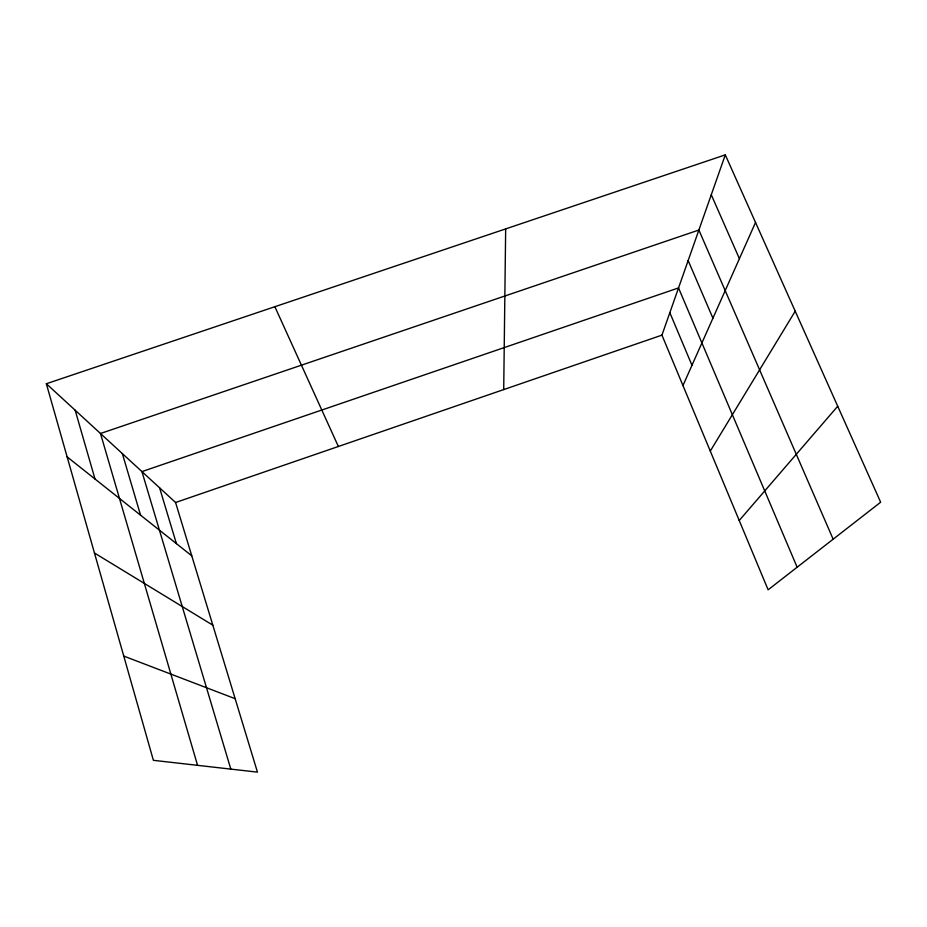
<?xml version="1.0" encoding="UTF-8"?>
<svg xmlns="http://www.w3.org/2000/svg" width="927" height="927" viewBox="0 0 927 927"><rect width="100%" height="100%" fill="white"/><g stroke="black" fill="none" stroke-linecap="round" stroke-linejoin="round"><path stroke-width="1.39" d="M503.709 389.583L505.667 228.899M725.296 154.867L880.65 502.214L768.124 589.815L661.948 335.134L725.296 154.867L46.35 383.743L153.395 760.325L257.451 772.133L175.574 502.504L46.35 383.743M682.956 385.539L755.528 222.457M710.279 451.078L795.215 311.182M739.225 520.51L837.718 406.235M175.574 502.504L661.948 335.134M123.766 656.084L235.157 698.691M94.461 553.002L212.828 625.18M67.138 456.884L191.762 555.818M274.867 306.71L338.367 446.49M711.276 194.774L739.41 258.679M833.153 539.19L698.877 230.035L100.487 433.5L197.555 765.331M688.158 260.533L712.921 318.204M797.139 567.231L678.529 287.926L141.935 471.6L230.811 769.109M669.839 312.677L691.971 365.296M159.583 487.811L176.408 543.628M122.352 453.593L140.568 515.18M75.145 410.209L95.006 479.004"/></g></svg>
